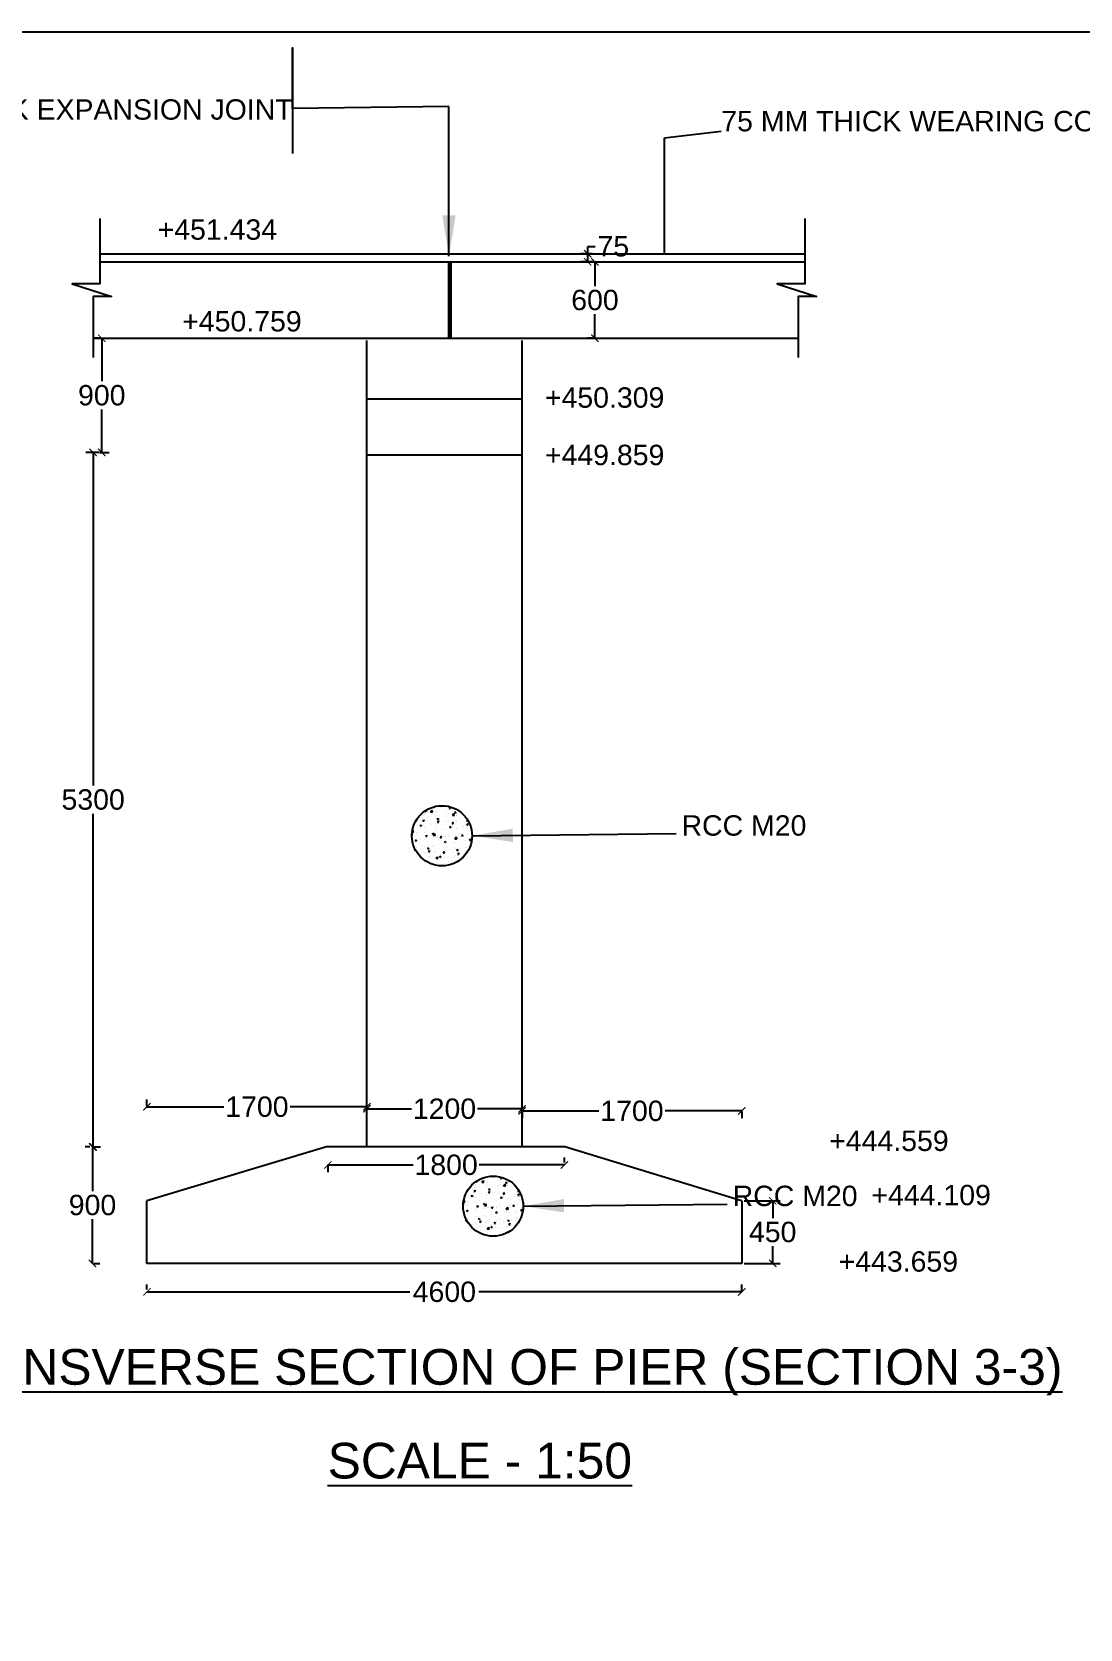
# Model space of a CAD drawing. Header units: inches. Extents: x 334 to 11487, y 357 to 10656.
# Drawn here: x 644.96 to 670.69, y 398.37 to 437.56 of the extents above; entities that cross this region are included whole.
import ezdxf

# ---------------------------------------------------------------- set-up
doc = ezdxf.new("R2010")
doc.units = ezdxf.units.IN
doc.header["$MEASUREMENT"] = 0
for name, color, linetype in [('DIMENSION', 255, 'Continuous'), ('DRAWING', 7, 'Continuous'), ('HATCH', 7, 'Continuous'), ('TEXT', 255, 'Continuous')]:
    doc.layers.add(name, color=color, linetype=linetype)
doc.styles.get("Standard").update_dxf_attribs({"font": 'arial.ttf'})
doc.styles.add('TIMES NEW ROMAN', font='times.ttf')
doc.dimstyles.new('dig', dxfattribs={"dimtxt": 0.1875, "dimasz": 0.18, "dimexe": 0.18, "dimexo": 0.0625, "dimgap": 0.09, "dimtad": 0, "dimtih": 1, "dimtoh": 1, "dimdec": 4, "dimzin": 0, "dimdsep": 46, "dimtxsty": 'Standard', "dimblk": 'ARCHTICK', "dimcen": 0.09, "dimadec": 0, "dimazin": 0, "dimtfac": 1, "dimtdec": 4, "dimtofl": 0, "dimtmove": 0, "dimatfit": 3, "dimldrblk": 'ARCHTICK', "dimfxl": 1, "dimtolj": 1, "dimtzin": 0, "dimarcsym": 0})
doc.dimstyles.new('ISO-25', dxfattribs={"dimtxt": 0.636364, "dimasz": 1, "dimexe": 1.25, "dimexo": 0.625, "dimtad": 0, "dimtih": 1, "dimtoh": 1, "dimlfac": 100, "dimtxsty": 'TIMES NEW ROMAN', "dimcen": 2.5, "dimadec": 0, "dimazin": 0, "dimtfac": 1, "dimtmove": 0, "dimatfit": 3, "dimfxl": 1, "dimarcsym": 0})
doc.dimstyles.get("Standard").update_dxf_attribs({"dimtxt": 0.18, "dimasz": 0.18, "dimexe": 0.18, "dimexo": 0.0625, "dimgap": 0.09, "dimtad": 0, "dimtih": 1, "dimtoh": 1, "dimdec": 4, "dimzin": 0, "dimdsep": 46, "dimtxsty": 'Standard', "dimcen": 0.09, "dimadec": 0, "dimazin": 0, "dimtfac": 1, "dimtdec": 4, "dimtofl": 0, "dimtmove": 0, "dimatfit": 3, "dimfxl": 1, "dimtolj": 1, "dimtzin": 0, "dimarcsym": 0})

# ---------------------------------------------------------------- blocks, each defined once
blk = doc.blocks.new('_ArchTick')
at = {"color": 0, "linetype": 'ByBlock', "const_width": 0.15}
blk.add_lwpolyline([(-0.5, -0.5), (0.5, 0.5)], dxfattribs=at)
blk = doc.blocks.new('*D83')
at = {"layer": 'Defpoints', "color": 0, "ltscale": 0.02, "transparency": 16777216}
for p in [(646.689, 430.046), (646.565, 427.245), (646.673, 427.245)]:
    blk.add_point(p, dxfattribs=at)
at = {"layer": 'DIMENSION', "color": 0, "lineweight": -2, "ltscale": 0.02, "transparency": 16777216}
for p, q in [((646.626, 430.046), (646.493, 430.046)), ((646.673, 430.046), (646.673, 428.991)), ((646.673, 427.245), (646.673, 428.3)), ((646.628, 427.245), (646.853, 427.245))]:
    blk.add_line(p, q, dxfattribs=at)
at = {"layer": 'DIMENSION', "color": 0, "lineweight": -2, "ltscale": 0.02, "transparency": 16777216, "xscale": 0.18, "yscale": 0.18, "zscale": 0.18}
for p, rotation in [((646.673, 430.046), 90), ((646.673, 427.245), 270)]:
    blk.add_blockref('_ArchTick', p, dxfattribs=dict(at, rotation=rotation))
at = {"layer": 'DIMENSION', "color": 0, "ltscale": 0.02, "transparency": 16777216, "insert": (646.673, 428.646), "char_height": 0.5, "attachment_point": 5}
blk.add_mtext('\\A1;900', dxfattribs=at)
blk = doc.blocks.new('*D84')
at = {"layer": 'Defpoints', "color": 0, "ltscale": 0.02, "transparency": 16777216}
for p in [(646.461, 427.245), (646.673, 427.245), (646.383, 410.202)]:
    blk.add_point(p, dxfattribs=at)
at = {"layer": 'DIMENSION', "color": 0, "lineweight": -2, "ltscale": 0.02, "transparency": 16777216}
for p, q in [((646.611, 427.245), (646.281, 427.245)), ((646.461, 427.245), (646.461, 419.069)), ((646.461, 410.202), (646.461, 418.378)), ((646.445, 410.202), (646.641, 410.202))]:
    blk.add_line(p, q, dxfattribs=at)
at = {"layer": 'DIMENSION', "color": 0, "lineweight": -2, "ltscale": 0.02, "transparency": 16777216, "xscale": 0.18, "yscale": 0.18, "zscale": 0.18}
for p, rotation in [((646.461, 427.245), 90), ((646.461, 410.202), 270)]:
    blk.add_blockref('_ArchTick', p, dxfattribs=dict(at, rotation=rotation))
at = {"layer": 'DIMENSION', "color": 0, "ltscale": 0.02, "transparency": 16777216, "insert": (646.461, 418.724), "char_height": 0.5, "attachment_point": 5}
blk.add_mtext('\\A1;5300', dxfattribs=at)
blk = doc.blocks.new('*D85')
at = {"layer": 'Defpoints', "color": 0, "ltscale": 0.02, "transparency": 16777216}
for p in [(646.445, 410.202), (646.445, 410.202), (646.412, 407.342)]:
    blk.add_point(p, dxfattribs=at)
at = {"layer": 'DIMENSION', "color": 0, "lineweight": -2, "ltscale": 0.02, "transparency": 16777216}
for p, q in [((646.383, 410.202), (646.265, 410.202)), ((646.445, 410.202), (646.445, 409.117)), ((646.445, 407.342), (646.445, 408.427)), ((646.474, 407.342), (646.625, 407.342))]:
    blk.add_line(p, q, dxfattribs=at)
at = {"layer": 'DIMENSION', "color": 0, "lineweight": -2, "ltscale": 0.02, "transparency": 16777216, "xscale": 0.18, "yscale": 0.18, "zscale": 0.18}
for p, rotation in [((646.445, 410.202), 90), ((646.445, 407.342), 270)]:
    blk.add_blockref('_ArchTick', p, dxfattribs=dict(at, rotation=rotation))
at = {"layer": 'DIMENSION', "color": 0, "ltscale": 0.02, "transparency": 16777216, "insert": (646.445, 408.772), "char_height": 0.5, "attachment_point": 5}
blk.add_mtext('\\A1;900', dxfattribs=at)
blk = doc.blocks.new('*D86')
at = {"layer": 'Defpoints', "color": 0, "ltscale": 0.02, "transparency": 16777216}
for p in [(653.181, 411.185), (647.782, 411.135), (653.181, 411.135)]:
    blk.add_point(p, dxfattribs=at)
at = {"layer": 'DIMENSION', "color": 0, "lineweight": -2, "ltscale": 0.02, "transparency": 16777216}
for p, q in [((647.782, 411.197), (647.782, 411.365)), ((647.782, 411.185), (649.669, 411.185)), ((653.181, 411.185), (651.294, 411.185)), ((653.181, 411.197), (653.181, 411.365))]:
    blk.add_line(p, q, dxfattribs=at)
at = {"layer": 'DIMENSION', "color": 0, "lineweight": -2, "ltscale": 0.02, "transparency": 16777216, "xscale": 0.18, "yscale": 0.18, "zscale": 0.18, "rotation": 180}
blk.add_blockref('_ArchTick', (647.782, 411.185), dxfattribs=at)
at = {"layer": 'DIMENSION', "color": 0, "lineweight": -2, "ltscale": 0.02, "transparency": 16777216, "xscale": 0.18, "yscale": 0.18, "zscale": 0.18}
blk.add_blockref('_ArchTick', (653.181, 411.185), dxfattribs=at)
at = {"layer": 'DIMENSION', "color": 0, "ltscale": 0.02, "transparency": 16777216, "insert": (650.482, 411.185), "char_height": 0.5, "attachment_point": 5}
blk.add_mtext('\\A1;1700', dxfattribs=at)
blk = doc.blocks.new('*D87')
at = {"layer": 'Defpoints', "color": 0, "ltscale": 0.02, "transparency": 16777216}
for p in [(653.181, 411.135), (656.992, 411.135), (656.992, 411.135)]:
    blk.add_point(p, dxfattribs=at)
at = {"layer": 'DIMENSION', "color": 0, "lineweight": -2, "ltscale": 0.02, "transparency": 16777216}
for p, q in [((653.181, 411.197), (653.181, 411.315)), ((656.992, 411.197), (656.992, 411.315)), ((653.181, 411.135), (654.274, 411.135)), ((656.992, 411.135), (655.899, 411.135))]:
    blk.add_line(p, q, dxfattribs=at)
at = {"layer": 'DIMENSION', "color": 0, "lineweight": -2, "ltscale": 0.02, "transparency": 16777216, "xscale": 0.18, "yscale": 0.18, "zscale": 0.18, "rotation": 180}
blk.add_blockref('_ArchTick', (653.181, 411.135), dxfattribs=at)
at = {"layer": 'DIMENSION', "color": 0, "lineweight": -2, "ltscale": 0.02, "transparency": 16777216, "xscale": 0.18, "yscale": 0.18, "zscale": 0.18}
blk.add_blockref('_ArchTick', (656.992, 411.135), dxfattribs=at)
at = {"layer": 'DIMENSION', "color": 0, "ltscale": 0.02, "transparency": 16777216, "insert": (655.087, 411.135), "char_height": 0.5, "attachment_point": 5}
blk.add_mtext('\\A1;1200', dxfattribs=at)
blk = doc.blocks.new('*D88')
at = {"layer": 'Defpoints', "color": 0, "ltscale": 0.02, "transparency": 16777216}
for p in [(656.992, 411.135), (662.385, 411.135), (662.385, 411.083)]:
    blk.add_point(p, dxfattribs=at)
at = {"layer": 'DIMENSION', "color": 0, "lineweight": -2, "ltscale": 0.02, "transparency": 16777216}
for p, q in [((656.992, 411.083), (658.877, 411.083)), ((656.992, 411.072), (656.992, 410.903)), ((662.385, 411.083), (660.501, 411.083)), ((662.385, 411.072), (662.385, 410.903))]:
    blk.add_line(p, q, dxfattribs=at)
at = {"layer": 'DIMENSION', "color": 0, "lineweight": -2, "ltscale": 0.02, "transparency": 16777216, "xscale": 0.18, "yscale": 0.18, "zscale": 0.18, "rotation": 180}
blk.add_blockref('_ArchTick', (656.992, 411.083), dxfattribs=at)
at = {"layer": 'DIMENSION', "color": 0, "lineweight": -2, "ltscale": 0.02, "transparency": 16777216, "xscale": 0.18, "yscale": 0.18, "zscale": 0.18}
blk.add_blockref('_ArchTick', (662.385, 411.083), dxfattribs=at)
at = {"layer": 'DIMENSION', "color": 0, "ltscale": 0.02, "transparency": 16777216, "insert": (659.689, 411.083), "char_height": 0.5, "attachment_point": 5}
blk.add_mtext('\\A1;1700', dxfattribs=at)
blk = doc.blocks.new('*D89')
at = {"layer": 'Defpoints', "color": 0, "ltscale": 0.02, "transparency": 16777216}
for p in [(652.224, 409.824), (658.03, 409.759), (658.03, 409.759)]:
    blk.add_point(p, dxfattribs=at)
at = {"layer": 'DIMENSION', "color": 0, "lineweight": -2, "ltscale": 0.02, "transparency": 16777216}
for p, q in [((652.224, 409.761), (652.224, 409.579)), ((652.224, 409.759), (654.315, 409.759)), ((658.03, 409.759), (655.939, 409.759)), ((658.03, 409.821), (658.03, 409.939))]:
    blk.add_line(p, q, dxfattribs=at)
at = {"layer": 'DIMENSION', "color": 0, "lineweight": -2, "ltscale": 0.02, "transparency": 16777216, "xscale": 0.18, "yscale": 0.18, "zscale": 0.18, "rotation": 180}
blk.add_blockref('_ArchTick', (652.224, 409.759), dxfattribs=at)
at = {"layer": 'DIMENSION', "color": 0, "lineweight": -2, "ltscale": 0.02, "transparency": 16777216, "xscale": 0.18, "yscale": 0.18, "zscale": 0.18}
blk.add_blockref('_ArchTick', (658.03, 409.759), dxfattribs=at)
at = {"layer": 'DIMENSION', "color": 0, "ltscale": 0.02, "transparency": 16777216, "insert": (655.127, 409.759), "char_height": 0.5, "attachment_point": 5}
blk.add_mtext('\\A1;1800', dxfattribs=at)
blk = doc.blocks.new('*D90')
at = {"layer": 'Defpoints', "color": 0, "ltscale": 0.02, "transparency": 16777216}
for p in [(647.782, 406.642), (662.385, 406.642), (662.385, 406.613)]:
    blk.add_point(p, dxfattribs=at)
at = {"layer": 'DIMENSION', "color": 0, "lineweight": -2, "ltscale": 0.02, "transparency": 16777216}
for p, q in [((647.782, 406.705), (647.782, 406.822)), ((647.782, 406.642), (654.238, 406.642)), ((662.385, 406.642), (655.93, 406.642)), ((662.385, 406.675), (662.385, 406.822))]:
    blk.add_line(p, q, dxfattribs=at)
at = {"layer": 'DIMENSION', "color": 0, "lineweight": -2, "ltscale": 0.02, "transparency": 16777216, "xscale": 0.18, "yscale": 0.18, "zscale": 0.18, "rotation": 180}
blk.add_blockref('_ArchTick', (647.782, 406.642), dxfattribs=at)
at = {"layer": 'DIMENSION', "color": 0, "lineweight": -2, "ltscale": 0.02, "transparency": 16777216, "xscale": 0.18, "yscale": 0.18, "zscale": 0.18}
blk.add_blockref('_ArchTick', (662.385, 406.642), dxfattribs=at)
at = {"layer": 'DIMENSION', "color": 0, "ltscale": 0.02, "transparency": 16777216, "insert": (655.084, 406.642), "char_height": 0.5, "attachment_point": 5}
blk.add_mtext('\\A1;4600', dxfattribs=at)
blk = doc.blocks.new('*D91')
at = {"layer": 'Defpoints', "color": 0, "ltscale": 0.02, "transparency": 16777216}
for p in [(658.781, 431.921), (658.781, 431.921), (658.781, 430.046)]:
    blk.add_point(p, dxfattribs=at)
at = {"layer": 'DIMENSION', "color": 0, "lineweight": -2, "ltscale": 0.02, "transparency": 16777216}
for p, q in [((658.719, 431.921), (658.601, 431.921)), ((658.781, 431.921), (658.781, 431.329)), ((658.781, 430.046), (658.781, 430.638)), ((658.719, 430.046), (658.601, 430.046))]:
    blk.add_line(p, q, dxfattribs=at)
at = {"layer": 'DIMENSION', "color": 0, "lineweight": -2, "ltscale": 0.02, "transparency": 16777216, "xscale": 0.18, "yscale": 0.18, "zscale": 0.18}
for p, rotation in [((658.781, 431.921), 90), ((658.781, 430.046), 270)]:
    blk.add_blockref('_ArchTick', p, dxfattribs=dict(at, rotation=rotation))
at = {"layer": 'DIMENSION', "color": 0, "ltscale": 0.02, "transparency": 16777216, "insert": (658.781, 430.983), "char_height": 0.5, "attachment_point": 5}
blk.add_mtext('\\A1;600', dxfattribs=at)
blk = doc.blocks.new('*D92')
at = {"layer": 'Defpoints', "color": 0, "ltscale": 0.02, "transparency": 16777216}
for p in [(658.604, 432.121), (658.781, 432.121), (658.781, 431.921)]:
    blk.add_point(p, dxfattribs=at)
at = {"layer": 'DIMENSION', "color": 0, "lineweight": -2, "ltscale": 0.02, "transparency": 16777216}
for p, q in [((658.719, 432.121), (658.424, 432.121)), ((658.604, 432.121), (658.604, 432.301)), ((658.604, 432.301), (658.784, 432.301)), ((658.604, 431.921), (658.604, 432.121)), ((658.719, 431.921), (658.424, 431.921))]:
    blk.add_line(p, q, dxfattribs=at)
at = {"layer": 'DIMENSION', "color": 0, "lineweight": -2, "ltscale": 0.02, "transparency": 16777216, "xscale": 0.18, "yscale": 0.18, "zscale": 0.18}
for p, rotation in [((658.604, 432.121), 90), ((658.604, 431.921), 270)]:
    blk.add_blockref('_ArchTick', p, dxfattribs=dict(at, rotation=rotation))
at = {"layer": 'DIMENSION', "color": 0, "ltscale": 0.02, "transparency": 16777216, "insert": (659.232, 432.301), "char_height": 0.5, "attachment_point": 5}
blk.add_mtext('\\A1;75', dxfattribs=at)
blk = doc.blocks.new('*D93')
at = {"layer": 'Defpoints', "color": 0, "ltscale": 0.02, "transparency": 16777216}
for p in [(662.385, 408.878), (662.385, 407.342), (663.144, 407.342)]:
    blk.add_point(p, dxfattribs=at)
at = {"layer": 'DIMENSION', "color": 0, "lineweight": -2, "ltscale": 0.02, "transparency": 16777216}
for p, q in [((662.448, 408.878), (663.324, 408.878)), ((663.144, 408.878), (663.144, 408.455)), ((663.144, 407.342), (663.144, 407.765)), ((662.448, 407.342), (663.324, 407.342))]:
    blk.add_line(p, q, dxfattribs=at)
at = {"layer": 'DIMENSION', "color": 0, "lineweight": -2, "ltscale": 0.02, "transparency": 16777216, "xscale": 0.18, "yscale": 0.18, "zscale": 0.18}
for p, rotation in [((663.144, 408.878), 90), ((663.144, 407.342), 270)]:
    blk.add_blockref('_ArchTick', p, dxfattribs=dict(at, rotation=rotation))
at = {"layer": 'DIMENSION', "color": 0, "ltscale": 0.02, "transparency": 16777216, "insert": (663.144, 408.11), "char_height": 0.5, "attachment_point": 5}
blk.add_mtext('\\A1;450', dxfattribs=at)

msp = doc.modelspace()

# ---------------------------------------------------------------- linework, layer by layer
at = {"layer": 'DIMENSION', "ltscale": 0.02}
msp.add_lwpolyline([(613.60478, 437.56475), (725.90106, 437.56475), (725.90106, 357.43972), (613.60478, 357.43972)], close=True, dxfattribs=at)
msp.add_lwpolyline([(651.35813, 435.68734), (651.35813, 437.17634), (651.35813, 434.58341)], dxfattribs=at)
at = {"layer": 'DRAWING', "ltscale": 0.02}
for p, q in [((652.18843, 410.20209), (647.78248, 408.87819)), ((658.04126, 410.20209), (652.18843, 410.20209)), ((662.3809, 408.87819), (658.04126, 410.20209)), ((647.78248, 407.34179), (647.78248, 408.87819)), ((662.38546, 408.87819), (662.38546, 407.34179)), ((662.38546, 407.34179), (647.78248, 407.34179))]:
    msp.add_line(p, q, dxfattribs=at)
for points in [[(646.62689, 432.98535), (646.62689, 431.38315), (645.94901, 431.38315), (646.91158, 431.07162), (646.45987, 431.07162), (646.45987, 429.57754)], [(663.93357, 432.98535), (663.93357, 431.38315), (663.25569, 431.38315), (664.21825, 431.07162), (663.76655, 431.07162), (663.76655, 429.57754)], [(646.61127, 432.12078), (663.93357, 432.12078)], [(646.61127, 431.92059), (663.93357, 431.92059)], [(655.18546, 431.92059), (655.18546, 430.0459)], [(655.19168, 431.92059), (655.19168, 430.0459)], [(655.1979, 431.92059), (655.1979, 430.0459)], [(655.20412, 431.92059), (655.20412, 430.0459)], [(655.21034, 431.92059), (655.21034, 430.0459)], [(655.21656, 431.92059), (655.21656, 430.0459)], [(655.22278, 431.92059), (655.22278, 430.0459)], [(655.229, 431.92059), (655.229, 430.0459)], [(655.23522, 431.92059), (655.23522, 430.0459)], [(655.23522, 431.92059), (655.23522, 430.0459)], [(655.24144, 431.92059), (655.24144, 430.0459)], [(646.45987, 430.0459), (663.76655, 430.0459)], [(653.18088, 410.20209), (653.18088, 429.99175)], [(656.9923, 410.20209), (656.9923, 429.99175)], [(653.18088, 428.56113), (656.9923, 428.56113)], [(653.18088, 427.18267), (656.9923, 427.18267)]]:
    msp.add_lwpolyline(points, dxfattribs=at)
at = {"layer": 'HATCH', "linetype": 'Continuous', "ltscale": 0.02}
for p, q in [((654.55623, 418.2029), (654.58033, 418.23163)), ((654.55729, 418.29524), (654.55729, 418.29524)), ((654.58634, 418.19999), (654.58056, 418.23133)), ((654.58636, 418.37112), (654.58636, 418.37112)), ((654.5965, 418.37751), (654.5965, 418.37751)), ((654.6161, 418.24089), (654.6161, 418.24089)), ((654.61936, 418.44407), (654.63548, 418.4332)), ((654.62218, 418.40734), (654.62218, 418.40734)), ((654.6357, 418.4329), (654.6445, 418.45913)), ((654.68246, 418.31172), (654.68246, 418.31172)), ((654.74646, 418.4231), (654.7854, 418.46369)), ((654.74646, 418.4231), (654.79092, 418.4162)), ((654.79115, 418.41592), (654.78562, 418.4634)), ((654.81399, 418.50893), (654.81399, 418.50893)), ((654.85327, 418.35984), (654.85327, 418.35984)), ((654.86865, 418.2729), (654.86865, 418.2729)), ((654.87182, 418.33665), (654.87182, 418.33665)), ((654.87473, 418.43935), (654.87473, 418.43935)), ((654.88809, 418.42756), (654.88809, 418.42756)), ((654.90906, 418.24866), (654.94407, 418.2621)), ((654.90906, 418.24866), (654.93393, 418.23189)), ((654.93415, 418.23159), (654.94429, 418.2618)), ((655.00336, 418.53386), (655.00336, 418.53386)), ((655.05817, 418.54684), (655.05817, 418.54684)), ((655.12018, 418.34857), (655.12018, 418.34857)), ((655.12834, 418.31039), (655.12834, 418.31039)), ((655.13442, 418.47684), (655.13442, 418.47684)), ((655.17968, 418.47761), (655.17968, 418.47761)), ((655.1876, 418.37822), (655.1876, 418.37822)), ((655.20411, 418.51624), (655.21418, 418.52824)), ((655.20411, 418.51624), (655.234, 418.51363)), ((655.23422, 418.51333), (655.23249, 418.52274)), ((655.28008, 418.34034), (655.31902, 418.38093)), ((655.28008, 418.34034), (655.32454, 418.33344)), ((655.31277, 418.3947), (655.31277, 418.3947)), ((655.32477, 418.33316), (655.31924, 418.38064)), ((655.32917, 418.40993), (655.36418, 418.42337)), ((655.32917, 418.40993), (655.35404, 418.39315)), ((655.35426, 418.39285), (655.3644, 418.42307)), ((655.38506, 418.3456), (655.38506, 418.3456)), ((655.38709, 418.33729), (655.38709, 418.33729)), ((654.27412, 417.85755), (654.29686, 417.85557)), ((654.27471, 417.8674), (654.29108, 417.88691)), ((654.28242, 417.93553), (654.32359, 417.92914)), ((654.2832, 417.94029), (654.31807, 417.97663)), ((654.29708, 417.85527), (654.2913, 417.88661)), ((654.29422, 417.90083), (654.29422, 417.90083)), ((654.32382, 417.92886), (654.31829, 417.97635)), ((654.3275, 418.05974), (654.3275, 418.05974)), ((654.34722, 417.87279), (654.34722, 417.87279)), ((654.3533, 418.03924), (654.3533, 418.03924)), ((654.38951, 417.86147), (654.38951, 417.86147)), ((654.40407, 417.91934), (654.40407, 417.91934)), ((654.41939, 417.91731), (654.41939, 417.91731)), ((654.42575, 418.09804), (654.42575, 418.09804)), ((654.48895, 418.0874), (654.52396, 418.10084)), ((654.48895, 418.0874), (654.51382, 418.07062)), ((654.48899, 418.11562), (654.48899, 418.11562)), ((654.51404, 418.07032), (654.52418, 418.10054)), ((654.55092, 418.11452), (654.55092, 418.11452)), ((654.55623, 418.2029), (654.58612, 418.20029)), ((654.57585, 418.07918), (654.57585, 418.07918)), ((654.59441, 418.04846), (654.59441, 418.04846)), ((654.60394, 417.908), (654.60394, 417.908)), ((654.60875, 417.94224), (654.60875, 417.94224)), ((654.61002, 418.07445), (654.61002, 418.07445)), ((654.62561, 417.8268), (654.64971, 417.85553)), ((654.65571, 417.82389), (654.64993, 417.85523)), ((654.65643, 417.85019), (654.65643, 417.85019)), ((654.69566, 417.96939), (654.69566, 417.96939)), ((654.74029, 418.13945), (654.74029, 418.13945)), ((654.7559, 418.10435), (654.7559, 418.10435)), ((654.7874, 417.88609), (654.82241, 417.89953)), ((654.7874, 417.88609), (654.81227, 417.86931)), ((654.8125, 417.86901), (654.82263, 417.89923)), ((654.81274, 417.85328), (654.85169, 417.89387)), ((654.81274, 417.85328), (654.85721, 417.84638)), ((654.85744, 417.8461), (654.85191, 417.89359)), ((654.85649, 417.94001), (654.85649, 417.94001)), ((654.86133, 418.03718), (654.86133, 418.03718)), ((654.86257, 418.10646), (654.86257, 418.10646)), ((654.86745, 418.12923), (654.86745, 418.12923)), ((654.91486, 418.17152), (654.93896, 418.20025)), ((654.91486, 418.17152), (654.94475, 418.16891)), ((654.92453, 417.98381), (654.92453, 417.98381)), ((654.94497, 418.16861), (654.93919, 418.19995)), ((654.98726, 418.01944), (654.98726, 418.01944)), ((655.02281, 418.09307), (655.02281, 418.09307)), ((655.0497, 418.00029), (655.0497, 418.00029)), ((655.05606, 418.18102), (655.05606, 418.18102)), ((655.11618, 417.9775), (655.11618, 417.9775)), ((655.12226, 418.14394), (655.12226, 418.14394)), ((655.12824, 418.02591), (655.12824, 418.02591)), ((655.15904, 418.17928), (655.15904, 418.17928)), ((655.17821, 417.84447), (655.17821, 417.84447)), ((655.18123, 418.1975), (655.18123, 418.1975)), ((655.20751, 418.04735), (655.24252, 418.06079)), ((655.20751, 418.04735), (655.23238, 418.03058)), ((655.23261, 418.03028), (655.24275, 418.06049)), ((655.23906, 418.02522), (655.23906, 418.02522)), ((655.27349, 418.14015), (655.29759, 418.16887)), ((655.27349, 418.14015), (655.30338, 418.13753)), ((655.27885, 418.0695), (655.27885, 418.0695)), ((655.28972, 418.08179), (655.28972, 418.08179)), ((655.3036, 418.13723), (655.29782, 418.16858)), ((655.36682, 417.84626), (655.36682, 417.84626)), ((655.3706, 418.22243), (655.3706, 418.22243)), ((655.3729, 418.0127), (655.3729, 418.0127)), ((655.37898, 418.17915), (655.37898, 418.17915)), ((655.39515, 418.01463), (655.39515, 418.01463)), ((655.4233, 417.86959), (655.4233, 417.86959)), ((655.45063, 418.22933), (655.45063, 418.22933)), ((655.4698, 417.89452), (655.4698, 417.89452)), ((655.50597, 417.84604), (655.54098, 417.85948)), ((655.50597, 417.84604), (655.53084, 417.82927)), ((655.53106, 417.82897), (655.5412, 417.85918)), ((655.54847, 417.88607), (655.54847, 417.88607)), ((655.55484, 418.06679), (655.55484, 418.06679)), ((655.55663, 418.07051), (655.55663, 418.07051)), ((655.57044, 418.11955), (655.57044, 418.11955)), ((655.61938, 417.87827), (655.61938, 417.87827)), ((655.62546, 418.04471), (655.62546, 418.04471)), ((655.62762, 418.20862), (655.63591, 418.2118)), ((655.62762, 418.20862), (655.64507, 418.19685)), ((655.63154, 418.21116), (655.63154, 418.21116)), ((655.63212, 418.10877), (655.65622, 418.1375)), ((655.63212, 418.10877), (655.66201, 418.10616)), ((655.66223, 418.10586), (655.65645, 418.1372)), ((655.66206, 418.00335), (655.66206, 418.00335)), ((655.68001, 418.08327), (655.68001, 418.08327)), ((655.73784, 417.911), (655.73784, 417.911)), ((654.28785, 417.7201), (654.28785, 417.7201)), ((654.30343, 417.69431), (654.30343, 417.69431)), ((654.33506, 417.5399), (654.33506, 417.5399)), ((654.34114, 417.70635), (654.34114, 417.70635)), ((654.34568, 417.54783), (654.34568, 417.54783)), ((654.34756, 417.49544), (654.36046, 417.51081)), ((654.35507, 417.48045), (654.36624, 417.47947)), ((654.36646, 417.47917), (654.36068, 417.51051)), ((654.36729, 417.72482), (654.4023, 417.73826)), ((654.36729, 417.72482), (654.39216, 417.70805)), ((654.39238, 417.70775), (654.40252, 417.73796)), ((654.39757, 417.53881), (654.39757, 417.53881)), ((654.47722, 417.74503), (654.47722, 417.74503)), ((654.55906, 417.59469), (654.55906, 417.59469)), ((654.59178, 417.57511), (654.59178, 417.57511)), ((654.59502, 417.74436), (654.59502, 417.74436)), ((654.59786, 417.74155), (654.59786, 417.74155)), ((654.62561, 417.8268), (654.65549, 417.82419)), ((654.66146, 417.5894), (654.66146, 417.5894)), ((654.66448, 417.52753), (654.66448, 417.52753)), ((654.66574, 417.52351), (654.70075, 417.53695)), ((654.66574, 417.52351), (654.69062, 417.50674)), ((654.69084, 417.50644), (654.70098, 417.53665)), ((654.69498, 417.45071), (654.71909, 417.47943)), ((654.69498, 417.45071), (654.72487, 417.44809)), ((654.72509, 417.44779), (654.71931, 417.47914)), ((654.78663, 417.60588), (654.78663, 417.60588)), ((654.79299, 417.78661), (654.79299, 417.78661)), ((654.82597, 417.58342), (654.82597, 417.58342)), ((654.84433, 417.60712), (654.84433, 417.60712)), ((654.85041, 417.77356), (654.85041, 417.77356)), ((654.86597, 417.49608), (654.86597, 417.49608)), ((654.88662, 417.79441), (654.88662, 417.79441)), ((654.91816, 417.80309), (654.91816, 417.80309)), ((654.92334, 417.83891), (654.92334, 417.83891)), ((654.93139, 417.51625), (654.93139, 417.51625)), ((654.97599, 417.63081), (654.97599, 417.63081)), ((654.98424, 417.79543), (655.00834, 417.82415)), ((654.98424, 417.79543), (655.01412, 417.79281)), ((655.01434, 417.79251), (655.00856, 417.82386)), ((655.05361, 417.41933), (655.07772, 417.44806)), ((655.08372, 417.41642), (655.07794, 417.44776)), ((655.08586, 417.68478), (655.12086, 417.69822)), ((655.08586, 417.68478), (655.11073, 417.668)), ((655.09288, 417.57214), (655.09288, 417.57214)), ((655.09795, 417.47816), (655.09795, 417.47816)), ((655.10403, 417.6446), (655.10403, 417.6446)), ((655.10753, 417.82802), (655.10753, 417.82802)), ((655.11011, 417.81105), (655.11011, 417.81105)), ((655.11095, 417.6677), (655.12109, 417.69792)), ((655.15757, 417.54613), (655.15757, 417.54613)), ((655.16024, 417.47518), (655.16024, 417.47518)), ((655.19025, 417.82764), (655.19025, 417.82764)), ((655.1983, 417.50498), (655.1983, 417.50498)), ((655.28541, 417.49166), (655.28541, 417.49166)), ((655.29177, 417.67238), (655.29177, 417.67238)), ((655.34287, 417.76405), (655.36697, 417.79278)), ((655.34287, 417.76405), (655.37275, 417.76144)), ((655.34637, 417.77052), (655.38531, 417.81111)), ((655.34637, 417.77052), (655.39083, 417.76362)), ((655.35466, 417.51336), (655.35466, 417.51336)), ((655.35979, 417.56086), (655.35979, 417.56086)), ((655.36074, 417.67981), (655.36074, 417.67981)), ((655.37297, 417.76114), (655.36719, 417.79248)), ((655.38431, 417.48347), (655.41932, 417.49691)), ((655.38431, 417.48347), (655.40918, 417.46669)), ((655.39106, 417.76334), (655.38553, 417.81083)), ((655.4094, 417.4664), (655.41954, 417.49661)), ((655.41694, 417.68886), (655.41694, 417.68886)), ((655.44916, 417.59619), (655.44916, 417.59619)), ((655.45716, 417.81636), (655.45716, 417.81636)), ((655.46522, 417.4937), (655.46522, 417.4937)), ((655.47477, 417.51659), (655.47477, 417.51659)), ((655.56897, 417.4864), (655.56897, 417.4864)), ((655.60631, 417.71379), (655.60631, 417.71379)), ((655.60722, 417.54537), (655.60722, 417.54537)), ((655.6133, 417.71182), (655.6133, 417.71182)), ((655.6267, 417.54958), (655.6267, 417.54958)), ((655.7015, 417.73268), (655.7256, 417.7614)), ((655.7015, 417.73268), (655.73138, 417.73006)), ((655.72407, 417.80508), (655.72407, 417.80508)), ((655.7316, 417.72976), (655.72582, 417.7611)), ((654.45958, 417.34054), (654.45958, 417.34054)), ((654.52992, 417.3922), (654.52992, 417.3922)), ((654.57438, 417.44603), (654.57438, 417.44603)), ((654.57962, 417.24221), (654.57962, 417.24221)), ((654.5857, 417.40866), (654.5857, 417.40866)), ((654.65509, 417.40867), (654.65509, 417.40867)), ((654.69419, 417.33625), (654.69419, 417.33625)), ((654.71293, 417.2364), (654.71293, 417.2364)), ((654.72649, 417.32926), (654.72649, 417.32926)), ((654.82609, 417.10777), (654.82609, 417.10777)), ((654.83217, 417.27422), (654.83217, 417.27422)), ((654.83825, 417.44067), (654.83825, 417.44067)), ((654.84446, 417.4336), (654.84446, 417.4336)), ((654.87903, 417.28346), (654.91798, 417.32405)), ((654.87903, 417.28346), (654.9235, 417.27656)), ((654.88514, 417.16127), (654.88514, 417.16127)), ((654.92373, 417.27628), (654.9182, 417.32377)), ((654.9642, 417.3222), (654.99921, 417.33564)), ((654.9642, 417.3222), (654.98907, 417.30543)), ((654.98578, 417.3863), (654.98578, 417.3863)), ((654.98929, 417.30513), (654.99943, 417.33534)), ((654.9934, 417.31798), (654.9934, 417.31798)), ((655.02234, 417.09724), (655.02234, 417.09724)), ((655.0287, 417.27797), (655.0287, 417.27797)), ((655.05361, 417.41933), (655.0835, 417.41672)), ((655.08579, 417.14526), (655.08579, 417.14526)), ((655.09187, 417.31171), (655.09187, 417.31171)), ((655.15387, 417.29445), (655.15387, 417.29445)), ((655.17674, 417.21132), (655.17674, 417.21132)), ((655.2117, 417.12217), (655.2117, 417.12217)), ((655.26032, 417.30671), (655.26032, 417.30671)), ((655.27737, 417.43635), (655.27737, 417.43635)), ((655.3425, 417.18047), (655.3425, 417.18047)), ((655.34324, 417.31938), (655.34324, 417.31938)), ((655.34858, 417.34692), (655.34858, 417.34692)), ((655.41224, 417.38796), (655.43635, 417.41668)), ((655.41224, 417.38796), (655.44213, 417.38534)), ((655.41265, 417.2007), (655.4516, 417.24129)), ((655.41265, 417.2007), (655.41468, 417.20039)), ((655.44235, 417.38504), (655.43657, 417.41638)), ((655.4534, 417.22746), (655.45182, 417.24101)), ((655.46833, 417.26137), (655.46833, 417.26137)), ((655.52723, 417.29543), (655.52723, 417.29543)), ((655.60114, 417.37892), (655.60114, 417.37892)), ((655.84289, 409.28047), (655.84289, 409.28047)), ((655.85303, 409.28685), (655.85303, 409.28685)), ((655.87589, 409.35341), (655.89201, 409.34254)), ((655.87871, 409.31669), (655.87871, 409.31669)), ((655.89223, 409.34224), (655.90104, 409.36848)), ((655.93899, 409.22107), (655.93899, 409.22107)), ((656.00299, 409.33244), (656.04193, 409.37303)), ((656.00299, 409.33244), (656.04746, 409.32555)), ((656.04768, 409.32526), (656.04216, 409.37275)), ((656.07053, 409.41827), (656.07053, 409.41827)), ((656.1098, 409.26919), (656.1098, 409.26919)), ((656.12836, 409.246), (656.12836, 409.246)), ((656.13127, 409.34869), (656.13127, 409.34869)), ((656.14463, 409.3369), (656.14463, 409.3369)), ((656.25989, 409.4432), (656.25989, 409.4432)), ((656.3147, 409.45618), (656.3147, 409.45618)), ((656.37671, 409.25791), (656.37671, 409.25791)), ((656.38488, 409.21974), (656.38488, 409.21974)), ((656.39096, 409.38618), (656.39096, 409.38618)), ((656.43622, 409.38696), (656.43622, 409.38696)), ((656.44413, 409.28757), (656.44413, 409.28757)), ((656.46065, 409.42559), (656.47071, 409.43758)), ((656.46065, 409.42559), (656.49053, 409.42297)), ((656.49076, 409.42268), (656.48902, 409.43209)), ((656.53661, 409.24968), (656.57555, 409.29027)), ((656.53661, 409.24968), (656.58108, 409.24279)), ((656.5693, 409.30405), (656.5693, 409.30405)), ((656.5813, 409.2425), (656.57578, 409.28999)), ((656.58571, 409.31927), (656.62071, 409.33271)), ((656.58571, 409.31927), (656.61058, 409.3025)), ((656.6108, 409.3022), (656.62094, 409.33241)), ((656.6416, 409.25494), (656.6416, 409.25494)), ((656.64363, 409.24663), (656.64363, 409.24663)), ((655.53896, 408.84487), (655.58013, 408.83849)), ((655.53974, 408.84963), (655.5746, 408.88597)), ((655.58035, 408.83821), (655.57483, 408.88569)), ((655.58404, 408.96908), (655.58404, 408.96908)), ((655.60983, 408.94859), (655.60983, 408.94859)), ((655.6606, 408.82868), (655.6606, 408.82868)), ((655.67592, 408.82665), (655.67592, 408.82665)), ((655.68229, 409.00738), (655.68229, 409.00738)), ((655.74548, 408.99674), (655.78049, 409.01018)), ((655.74548, 408.99674), (655.77035, 408.97997)), ((655.74552, 409.02497), (655.74552, 409.02497)), ((655.77058, 408.97967), (655.78071, 409.00988)), ((655.80746, 409.02386), (655.80746, 409.02386)), ((655.81276, 409.11224), (655.83687, 409.14097)), ((655.81276, 409.11224), (655.84265, 409.10963)), ((655.81382, 409.20459), (655.81382, 409.20459)), ((655.83239, 408.98852), (655.83239, 408.98852)), ((655.84287, 409.10933), (655.83709, 409.14067)), ((655.85095, 408.95781), (655.85095, 408.95781)), ((655.86529, 408.85158), (655.86529, 408.85158)), ((655.86655, 408.98379), (655.86655, 408.98379)), ((655.87263, 409.15024), (655.87263, 409.15024)), ((655.9522, 408.87874), (655.9522, 408.87874)), ((655.99682, 409.04879), (655.99682, 409.04879)), ((656.01244, 409.01369), (656.01244, 409.01369)), ((656.11303, 408.84935), (656.11303, 408.84935)), ((656.11786, 408.94653), (656.11786, 408.94653)), ((656.11911, 409.0158), (656.11911, 409.0158)), ((656.12398, 409.03857), (656.12398, 409.03857)), ((656.12519, 409.18225), (656.12519, 409.18225)), ((656.16559, 409.15801), (656.2006, 409.17145)), ((656.16559, 409.15801), (656.19047, 409.14123)), ((656.17139, 409.08087), (656.1955, 409.1096)), ((656.17139, 409.08087), (656.20128, 409.07825)), ((656.18106, 408.89316), (656.18106, 408.89316)), ((656.19069, 409.14093), (656.20083, 409.17115)), ((656.2015, 409.07796), (656.19572, 409.1093)), ((656.24379, 408.92879), (656.24379, 408.92879)), ((656.27935, 409.00241), (656.27935, 409.00241)), ((656.30623, 408.90964), (656.30623, 408.90964)), ((656.3126, 409.09036), (656.3126, 409.09036)), ((656.37272, 408.88684), (656.37272, 408.88684)), ((656.3788, 409.05329), (656.3788, 409.05329)), ((656.38477, 408.93525), (656.38477, 408.93525)), ((656.41558, 409.08863), (656.41558, 409.08863)), ((656.43777, 409.10684), (656.43777, 409.10684)), ((656.46405, 408.9567), (656.49906, 408.97014)), ((656.46405, 408.9567), (656.48892, 408.93992)), ((656.48914, 408.93962), (656.49928, 408.96984)), ((656.4956, 408.93457), (656.4956, 408.93457)), ((656.53002, 409.04949), (656.55413, 409.07822)), ((656.53002, 409.04949), (656.55991, 409.04688)), ((656.53538, 408.97884), (656.53538, 408.97884)), ((656.54626, 408.99114), (656.54626, 408.99114)), ((656.56013, 409.04658), (656.55435, 409.07792)), ((656.62713, 409.13177), (656.62713, 409.13177)), ((656.62944, 408.92205), (656.62944, 408.92205)), ((656.63552, 409.08849), (656.63552, 409.08849)), ((656.65168, 408.92397), (656.65168, 408.92397)), ((656.70717, 409.13868), (656.70717, 409.13868)), ((656.81137, 408.97614), (656.81137, 408.97614)), ((656.81317, 408.97986), (656.81317, 408.97986)), ((656.82698, 409.02889), (656.82698, 409.02889)), ((656.88199, 408.95406), (656.88199, 408.95406)), ((656.88416, 409.11796), (656.89244, 409.12114)), ((656.88416, 409.11796), (656.9016, 409.1062)), ((656.88807, 409.1205), (656.88807, 409.1205)), ((656.88865, 409.01812), (656.91276, 409.04684)), ((656.88865, 409.01812), (656.91854, 409.0155)), ((656.91876, 409.0152), (656.91298, 409.04654)), ((656.91859, 408.9127), (656.91859, 408.9127)), ((656.93654, 408.99262), (656.93654, 408.99262)), ((655.53066, 408.7669), (655.5534, 408.76491)), ((655.53124, 408.77674), (655.54761, 408.79625)), ((655.54439, 408.62945), (655.54439, 408.62945)), ((655.55362, 408.76461), (655.54784, 408.79595)), ((655.55075, 408.81018), (655.55075, 408.81018)), ((655.55997, 408.60365), (655.55997, 408.60365)), ((655.59159, 408.44925), (655.59159, 408.44925)), ((655.59767, 408.61569), (655.59767, 408.61569)), ((655.60222, 408.45717), (655.60222, 408.45717)), ((655.60375, 408.78214), (655.60375, 408.78214)), ((655.62382, 408.63417), (655.65883, 408.64761)), ((655.62383, 408.63417), (655.6487, 408.61739)), ((655.64605, 408.77081), (655.64605, 408.77081)), ((655.64892, 408.61709), (655.65906, 408.64731)), ((655.6541, 408.44815), (655.6541, 408.44815)), ((655.73375, 408.65438), (655.73375, 408.65438)), ((655.81559, 408.50404), (655.81559, 408.50404)), ((655.84831, 408.48445), (655.84831, 408.48445)), ((655.85156, 408.65371), (655.85156, 408.65371)), ((655.85439, 408.6509), (655.85439, 408.6509)), ((655.86047, 408.81734), (655.86047, 408.81734)), ((655.88214, 408.73615), (655.90624, 408.76488)), ((655.88214, 408.73615), (655.91203, 408.73353)), ((655.91225, 408.73324), (655.90647, 408.76458)), ((655.91296, 408.75954), (655.91296, 408.75954)), ((655.91799, 408.49875), (655.91799, 408.49875)), ((655.92102, 408.43688), (655.92102, 408.43688)), ((655.92228, 408.43286), (655.95729, 408.4463)), ((655.92228, 408.43286), (655.94715, 408.41608)), ((655.94737, 408.41578), (655.95751, 408.446)), ((656.04316, 408.51522), (656.04316, 408.51522)), ((656.04394, 408.79543), (656.07895, 408.80887)), ((656.04394, 408.79543), (656.06881, 408.77866)), ((656.04953, 408.69595), (656.04953, 408.69595)), ((656.06903, 408.77836), (656.07917, 408.80857)), ((656.06928, 408.76262), (656.10822, 408.80321)), ((656.06928, 408.76262), (656.11375, 408.75573)), ((656.0825, 408.49276), (656.0825, 408.49276)), ((656.10087, 408.51646), (656.10087, 408.51646)), ((656.10695, 408.68291), (656.10695, 408.68291)), ((656.11397, 408.75545), (656.10845, 408.80293)), ((656.14315, 408.70376), (656.14315, 408.70376)), ((656.1747, 408.71243), (656.1747, 408.71243)), ((656.17987, 408.74826), (656.17987, 408.74826)), ((656.23253, 408.54016), (656.23253, 408.54016)), ((656.24077, 408.70477), (656.26487, 408.7335)), ((656.24077, 408.70477), (656.27066, 408.70216)), ((656.27088, 408.70186), (656.2651, 408.7332)), ((656.34239, 408.59412), (656.3774, 408.60756)), ((656.34239, 408.59412), (656.36726, 408.57735)), ((656.34941, 408.48148), (656.34941, 408.48148)), ((656.36056, 408.55395), (656.36056, 408.55395)), ((656.36406, 408.73736), (656.36406, 408.73736)), ((656.36664, 408.7204), (656.36664, 408.7204)), ((656.36748, 408.57705), (656.37762, 408.60726)), ((656.4141, 408.45548), (656.4141, 408.45548)), ((656.43474, 408.75381), (656.43474, 408.75381)), ((656.44678, 408.73698), (656.44678, 408.73698)), ((656.5483, 408.58173), (656.5483, 408.58173)), ((656.5994, 408.6734), (656.6235, 408.70212)), ((656.5994, 408.6734), (656.62929, 408.67078)), ((656.6029, 408.67986), (656.64184, 408.72045)), ((656.6029, 408.67986), (656.64737, 408.67297)), ((656.61633, 408.47021), (656.61633, 408.47021)), ((656.61728, 408.58915), (656.61728, 408.58915)), ((656.62336, 408.7556), (656.62336, 408.7556)), ((656.62951, 408.67048), (656.62373, 408.70182)), ((656.64759, 408.67269), (656.64207, 408.72017)), ((656.67347, 408.59821), (656.67347, 408.59821)), ((656.67984, 408.77893), (656.67984, 408.77893)), ((656.70569, 408.50553), (656.70569, 408.50553)), ((656.71369, 408.7257), (656.71369, 408.7257)), ((656.72634, 408.80386), (656.72634, 408.80386)), ((656.7625, 408.75539), (656.79751, 408.76883)), ((656.7625, 408.75539), (656.78737, 408.73861)), ((656.78759, 408.73831), (656.79773, 408.76853)), ((656.80501, 408.79541), (656.80501, 408.79541)), ((656.86284, 408.62314), (656.86284, 408.62314)), ((656.86375, 408.45472), (656.86375, 408.45472)), ((656.86983, 408.62116), (656.86983, 408.62116)), ((656.87591, 408.78761), (656.87591, 408.78761)), ((656.88324, 408.45893), (656.88324, 408.45893)), ((656.95803, 408.64202), (656.98213, 408.67075)), ((656.95803, 408.64202), (656.98792, 408.63941)), ((656.9806, 408.71443), (656.9806, 408.71443)), ((656.98814, 408.63911), (656.98236, 408.67045)), ((656.99437, 408.82034), (656.99437, 408.82034)), ((655.60409, 408.40478), (655.61699, 408.42016)), ((655.6116, 408.38979), (655.62277, 408.38881)), ((655.62299, 408.38852), (655.61721, 408.41986)), ((655.71612, 408.24988), (655.71612, 408.24988)), ((655.78646, 408.30154), (655.78646, 408.30154)), ((655.83091, 408.35537), (655.83091, 408.35537)), ((655.83615, 408.15156), (655.83615, 408.15156)), ((655.84223, 408.318), (655.84223, 408.318)), ((655.91163, 408.31802), (655.91163, 408.31802)), ((655.95072, 408.24559), (655.95072, 408.24559)), ((655.95152, 408.36005), (655.97562, 408.38878)), ((655.95152, 408.36005), (655.9814, 408.35744)), ((655.96946, 408.14574), (655.96946, 408.14574)), ((655.98162, 408.35714), (655.97584, 408.38848)), ((655.98303, 408.23861), (655.98303, 408.23861)), ((656.08871, 408.18357), (656.08871, 408.18357)), ((656.09479, 408.35001), (656.09479, 408.35001)), ((656.10099, 408.34295), (656.10099, 408.34295)), ((656.12251, 408.40543), (656.12251, 408.40543)), ((656.13557, 408.19281), (656.17451, 408.23339)), ((656.13557, 408.19281), (656.18004, 408.18591)), ((656.14168, 408.07061), (656.14168, 408.07061)), ((656.18026, 408.18563), (656.17474, 408.23311)), ((656.18793, 408.4256), (656.18793, 408.4256)), ((656.22073, 408.23155), (656.25574, 408.24499)), ((656.22073, 408.23155), (656.2456, 408.21477)), ((656.24232, 408.29564), (656.24232, 408.29564)), ((656.24583, 408.21447), (656.25596, 408.24469)), ((656.24994, 408.22733), (656.24994, 408.22733)), ((656.28523, 408.18732), (656.28523, 408.18732)), ((656.31015, 408.32868), (656.33425, 408.3574)), ((656.31015, 408.32868), (656.34003, 408.32606)), ((656.34025, 408.32576), (656.33447, 408.3571)), ((656.34232, 408.05461), (656.34232, 408.05461)), ((656.3484, 408.22105), (656.3484, 408.22105)), ((656.35448, 408.3875), (656.35448, 408.3875)), ((656.4104, 408.20379), (656.4104, 408.20379)), ((656.41677, 408.38452), (656.41677, 408.38452)), ((656.43327, 408.12067), (656.43327, 408.12067)), ((656.45484, 408.41432), (656.45484, 408.41432)), ((656.51685, 408.21605), (656.51685, 408.21605)), ((656.53391, 408.3457), (656.53391, 408.3457)), ((656.54194, 408.401), (656.54194, 408.401)), ((656.59904, 408.08981), (656.59904, 408.08981)), ((656.59977, 408.22873), (656.59977, 408.22873)), ((656.60512, 408.25626), (656.60512, 408.25626)), ((656.6112, 408.42271), (656.6112, 408.42271)), ((656.64084, 408.39281), (656.67585, 408.40625)), ((656.64084, 408.39281), (656.66571, 408.37604)), ((656.66594, 408.37574), (656.67607, 408.40595)), ((656.66878, 408.2973), (656.69288, 408.32603)), ((656.66878, 408.2973), (656.69866, 408.29469)), ((656.66919, 408.11005), (656.70813, 408.15063)), ((656.66919, 408.11005), (656.67122, 408.10973)), ((656.69888, 408.29439), (656.6931, 408.32573)), ((656.70993, 408.13681), (656.70836, 408.15035)), ((656.72175, 408.40304), (656.72175, 408.40304)), ((656.72486, 408.17072), (656.72486, 408.17072)), ((656.73131, 408.42593), (656.73131, 408.42593)), ((656.78376, 408.20477), (656.78376, 408.20477)), ((656.8255, 408.39575), (656.8255, 408.39575)), ((656.85767, 408.28827), (656.85767, 408.28827)), ((656.08263, 408.01712), (656.08263, 408.01712)), ((656.27887, 408.00659), (656.27887, 408.00659)), ((656.46824, 408.03152), (656.46824, 408.03152))]:
    msp.add_line(p, q, dxfattribs=at)
at = {"layer": 'HATCH', "ltscale": 0.02}
for centre in [(655.02643, 417.8373), (656.28296, 408.74664)]:
    msp.add_circle(centre, 0.73815, dxfattribs=at)

# ---------------------------------------------------------------- texts
at = {"layer": 'TEXT'}
for s, height, p in [('20 MM THICK EXPANSION JOINT', 0.5, (640.45434, 435.4117)), ('75 MM THICK WEARING COAT IN CC M30 GRADE.', 0.5, (661.88233, 435.12628)), ('%%U TRANSVERSE SECTION OF PIER (SECTION 3-3)', 0.875, (641.93957, 404.3646)), ('%%USCALE - 1:50', 0.875, (652.21836, 402.06372))]:
    msp.add_text(s, height=height, dxfattribs=at).set_placement(p)
at = {"layer": 'TEXT', "char_height": 0.5, "width": 3.3849522, "attachment_point": 1}
for s, insert in [('+451.434', (648.04405, 432.96525)), ('+450.759', (648.64751, 430.71406)), ('+450.309', (657.55229, 428.84307)), ('+449.859', (657.55229, 427.43358)), ('RCC M20', (660.9063, 418.33981)), ('+444.559', (664.53257, 410.60098)), ('RCC M20', (662.16283, 409.24915)), ('+444.109', (665.56888, 409.26983)), ('+443.659', (664.76338, 407.63943))]:
    msp.add_mtext(s, dxfattribs=dict(at, insert=insert))

# ---------------------------------------------------------------- dimensions: what is measured, and where the dimension line sits
at = {"layer": 'DIMENSION', "ltscale": 0.02}
for base, p1, p2, text, picture, middle in [((658.60445, 432.12078), (658.78126, 431.92059), (658.78126, 432.12078), '75', '*D92', (659.2324, 432.30078)), ((658.78126, 431.92059), (658.78126, 430.0459), (658.78126, 431.92059), '600', '*D91', (658.78126, 430.98325)), ((646.67337, 427.24546), (646.68881, 430.0459), (646.56529, 427.24546), '900', '*D83', (646.67337, 428.64568)), ((646.46137, 427.24546), (646.38251, 410.20209), (646.67337, 427.24546), '5300', '*D84', (646.46137, 418.72377)), ((646.44501, 410.20209), (646.41185, 407.34179), (646.44501, 410.20209), '900', '*D85', (646.44501, 408.77194)), ((663.14369, 407.34179), (662.38546, 408.87819), (662.38546, 407.34179), '450', '*D93', (663.14369, 408.10999))]:
    dim = msp.add_linear_dim(base=base, p1=p1, p2=p2, angle=90, text=text, dimstyle='dig', override={"dimtxt": 0.5}, dxfattribs=at)
    dim.commit()
    dim.dimension.update_dxf_attribs({"geometry": picture, "text_midpoint": middle})
for base, p1, p2, text, picture, middle in [((653.18088, 411.1854), (647.78248, 411.13482), (653.18088, 411.13482), '1700', '*D86', (650.48168, 411.1854)), ((656.9923, 411.13482), (653.18088, 411.13482), (656.9923, 411.13482), '1200', '*D87', (655.08659, 411.13482)), ((662.38546, 411.08281), (656.9923, 411.13482), (662.38546, 411.13482), '1700', '*D88', (659.68888, 411.08281)), ((658.02976, 409.75882), (652.22392, 409.82377), (658.02976, 409.75882), '1800', '*D89', (655.12684, 409.75882)), ((662.38546, 406.64225), (647.78248, 406.64225), (662.38546, 406.61256), '4600', '*D90', (655.08397, 406.64225))]:
    dim = msp.add_linear_dim(base=base, p1=p1, p2=p2, text=text, dimstyle='dig', override={"dimtxt": 0.5}, dxfattribs=at)
    dim.commit()
    dim.dimension.update_dxf_attribs({"geometry": picture, "text_midpoint": middle})

# ---------------------------------------------------------------- leaders
msp.add_leader([(655.19699, 432.06366), (655.19699, 435.73145), (651.35813, 435.68734)], dimstyle='ISO-25', override={"dimasz": 1, "dimgap": 0.625, "dimtad": 0}, dxfattribs=at)
at = {"layer": 'TEXT', "ltscale": 0.02}
for points, dimstyle, override in [([(660.48462, 432.12078), (660.48462, 434.96524), (661.88233, 435.12628)], 'Standard', {"dimgap": 0.09, "dimtad": 0}), ([(655.76458, 417.8373), (660.77179, 417.88872)], 'ISO-25', {"dimgap": 0.625, "dimtad": 0}), ([(657.02111, 408.74664), (662.02832, 408.79807)], 'ISO-25', {"dimgap": 0.625, "dimtad": 0})]:
    msp.add_leader(points, dimstyle=dimstyle, override=override, dxfattribs=at)

doc.saveas('drawing.dxf')
